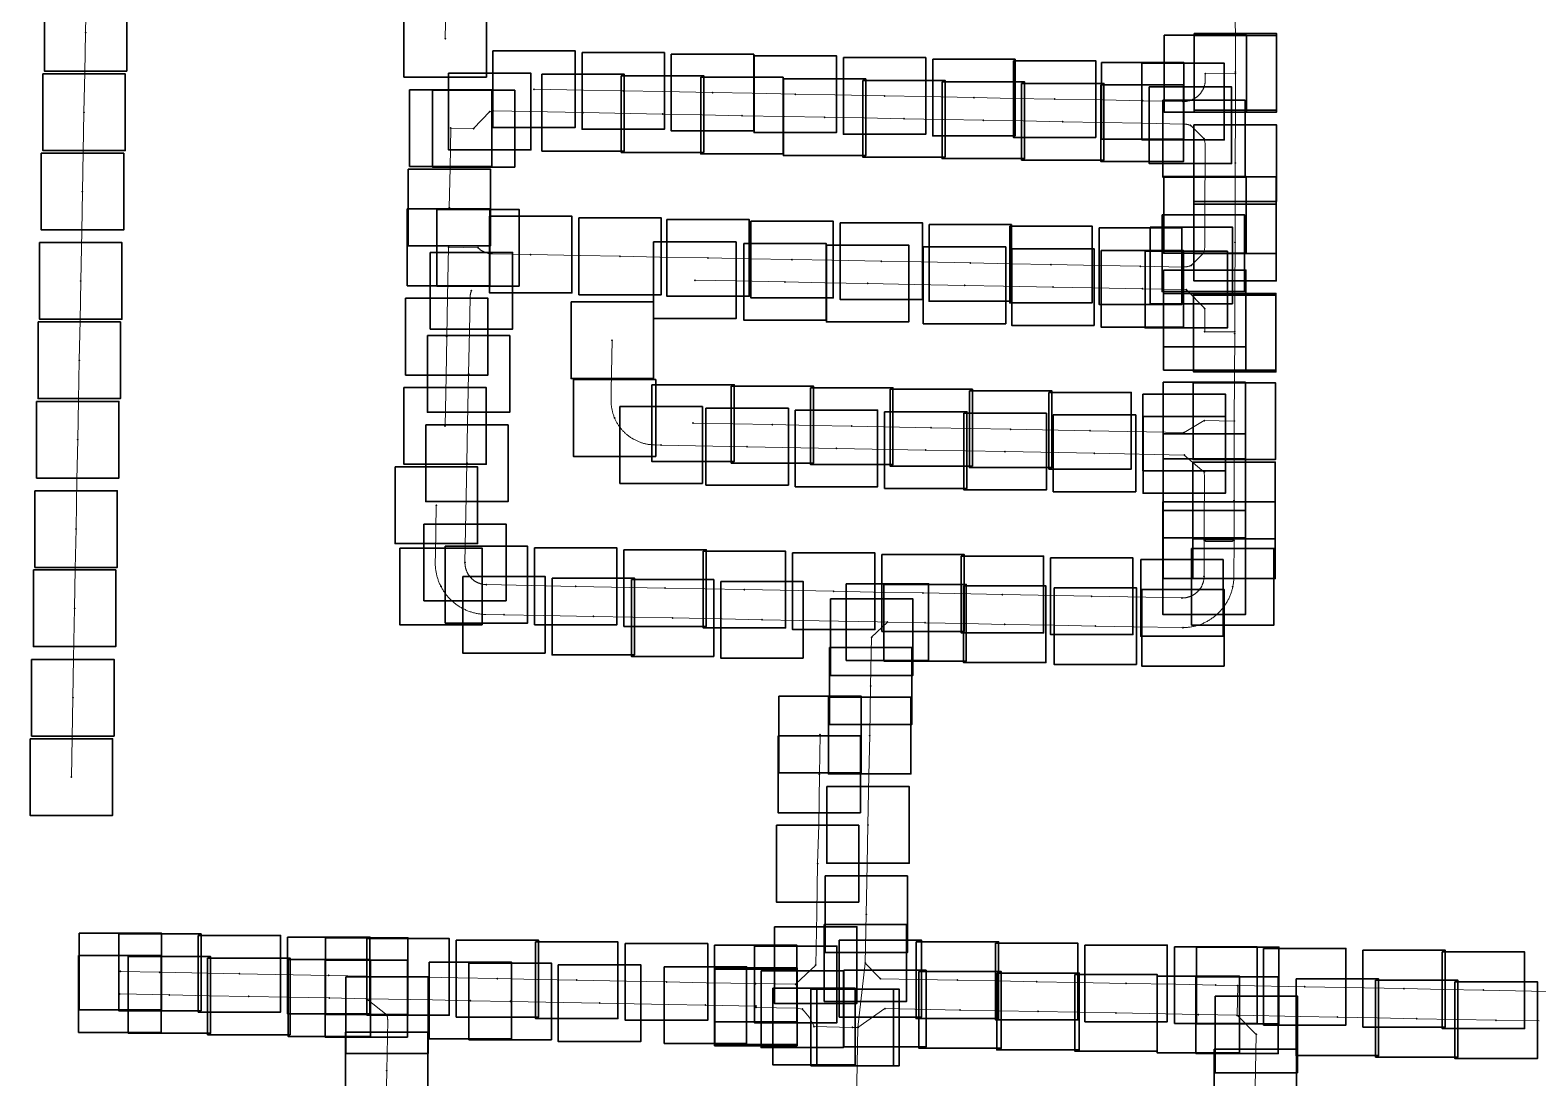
# Model space of a CAD drawing. Header units: millimetres. Extents: x 881174 to 1703730, y 372762 to 704197.
# Drawn here: x 882727 to 885005, y 667898 to 669482 of the extents above; entities that cross this region are included whole.
import ezdxf

# ---------------------------------------------------------------- set-up
doc = ezdxf.new("R2010")
doc.units = ezdxf.units.MM
doc.layers.add('2Block', color=190, linetype='Continuous', lineweight=30)
doc.layers.add('Capa1', color=190, linetype='Continuous', lineweight=30)
doc.layers.add('Polyline01', color=7, linetype='Continuous', lineweight=60, true_color=0xa451a4)

msp = doc.modelspace()

# ---------------------------------------------------------------- linework, layer by layer
at = {"layer": '2Block', "ltscale": 1.5}
for points in [[(882748.1, 669535.6), (882872.5, 669535.6), (882872.5, 669419.7), (882748.1, 669419.7)], [(883291.6, 669526.6), (883416.1, 669526.6), (883416.1, 669410.7), (883291.6, 669410.7)], [(884440.4, 669473.9), (884564.8, 669473.9), (884564.8, 669357.9), (884440.4, 669357.9)], [(884485.8, 669476.5), (884610.3, 669476.5), (884610.3, 669360.5), (884485.8, 669360.5)], [(884485.9, 669473.7), (884610.3, 669473.7), (884610.3, 669357.8), (884485.9, 669357.8)], [(883425.7, 669450.4), (883550.2, 669450.4), (883550.2, 669334.5), (883425.7, 669334.5)], [(883560.7, 669447.8), (883685.2, 669447.8), (883685.2, 669331.9), (883560.7, 669331.9)], [(883695.6, 669445.3), (883820.1, 669445.3), (883820.1, 669329.3), (883695.6, 669329.3)], [(883820.6, 669442.9), (883945.1, 669442.9), (883945.1, 669326.9), (883820.6, 669326.9)], [(883955.6, 669440.3), (884080.1, 669440.3), (884080.1, 669324.4), (883955.6, 669324.4)], [(884090.6, 669437.7), (884215.1, 669437.7), (884215.1, 669321.8), (884090.6, 669321.8)], [(884212.5, 669435.5), (884337, 669435.5), (884337, 669319.5), (884212.5, 669319.5)], [(884345.5, 669432.9), (884470, 669432.9), (884470, 669317), (884345.5, 669317)], [(882745.8, 669415.6), (882870.3, 669415.6), (882870.3, 669299.7), (882745.8, 669299.7)], [(883359, 669416.5), (883483.5, 669416.5), (883483.5, 669300.6), (883359, 669300.6)], [(883500, 669415), (883624.5, 669415), (883624.5, 669299), (883500, 669299)], [(883620, 669412.7), (883744.5, 669412.7), (883744.5, 669296.8), (883620, 669296.8)], [(883740, 669410.4), (883864.5, 669410.4), (883864.5, 669294.5), (883740, 669294.5)], [(884406.7, 669431.7), (884531.2, 669431.7), (884531.2, 669315.8), (884406.7, 669315.8)], [(883300, 669391.5), (883424.5, 669391.5), (883424.5, 669275.6), (883300, 669275.6)], [(883334.5, 669390.8), (883459, 669390.8), (883459, 669274.8), (883334.5, 669274.8)], [(883865, 669408), (883989.5, 669408), (883989.5, 669292.1), (883865, 669292.1)], [(883984.9, 669405.8), (884109.4, 669405.8), (884109.4, 669289.8), (883984.9, 669289.8)], [(884104.9, 669403.5), (884229.4, 669403.5), (884229.4, 669287.5), (884104.9, 669287.5)], [(884224.9, 669401.2), (884349.4, 669401.2), (884349.4, 669285.2), (884224.9, 669285.2)], [(884344.9, 669398.9), (884469.4, 669398.9), (884469.4, 669283), (884344.9, 669283)], [(884417.9, 669395.9), (884542.4, 669395.9), (884542.4, 669279.9), (884417.9, 669279.9)], [(884438.2, 669375.6), (884562.7, 669375.6), (884562.7, 669259.7), (884438.2, 669259.7)], [(884485.5, 669338.7), (884610, 669338.7), (884610, 669222.8), (884485.5, 669222.8)], [(882743.5, 669295.6), (882868, 669295.6), (882868, 669179.7), (882743.5, 669179.7)], [(883297.8, 669271.6), (883422.3, 669271.6), (883422.3, 669155.6), (883297.8, 669155.6)], [(884439.9, 669260.4), (884564.4, 669260.4), (884564.4, 669144.4), (884439.9, 669144.4)], [(884485.4, 669260.2), (884609.8, 669260.2), (884609.8, 669144.3), (884485.4, 669144.3)], [(883296.6, 669211.4), (883421.1, 669211.4), (883421.1, 669095.5), (883296.6, 669095.5)], [(883341.1, 669210.8), (883465.6, 669210.8), (883465.6, 669094.9), (883341.1, 669094.9)], [(884485.3, 669218.7), (884609.8, 669218.7), (884609.8, 669102.8), (884485.3, 669102.8)], [(883420.9, 669200.5), (883545.4, 669200.5), (883545.4, 669084.5), (883420.9, 669084.5)], [(883555.9, 669197.9), (883680.4, 669197.9), (883680.4, 669081.9), (883555.9, 669081.9)], [(883688.9, 669195.4), (883813.4, 669195.4), (883813.4, 669079.4), (883688.9, 669079.4)], [(883815.9, 669192.9), (883940.4, 669192.9), (883940.4, 669077), (883815.9, 669077)], [(883950.8, 669190.4), (884075.3, 669190.4), (884075.3, 669074.4), (883950.8, 669074.4)], [(884085.2, 669187.8), (884209.7, 669187.8), (884209.7, 669071.9), (884085.2, 669071.9)], [(884207.1, 669185.5), (884331.6, 669185.5), (884331.6, 669069.5), (884207.1, 669069.5)], [(884342.4, 669182.9), (884466.9, 669182.9), (884466.9, 669067), (884342.4, 669067)], [(884419.1, 669184.1), (884543.6, 669184.1), (884543.6, 669068.1), (884419.1, 669068.1)], [(884437.4, 669202.5), (884561.9, 669202.5), (884561.9, 669086.6), (884437.4, 669086.6)], [(882740.9, 669160.7), (882865.4, 669160.7), (882865.4, 669044.7), (882740.9, 669044.7)], [(883668.9, 669161.7), (883793.4, 669161.7), (883793.4, 669045.8), (883668.9, 669045.8)], [(883331.2, 669145.8), (883455.7, 669145.8), (883455.7, 669029.9), (883331.2, 669029.9)], [(883805.2, 669159.1), (883929.7, 669159.1), (883929.7, 669043.2), (883805.2, 669043.2)], [(883929.9, 669156.8), (884054.4, 669156.8), (884054.4, 669040.8), (883929.9, 669040.8)], [(884076.4, 669154), (884200.9, 669154), (884200.9, 669038), (884076.4, 669038)], [(884210.1, 669151.4), (884334.6, 669151.4), (884334.6, 669035.5), (884210.1, 669035.5)], [(884345.1, 669148.8), (884469.6, 669148.8), (884469.6, 669032.9), (884345.1, 669032.9)], [(884411.6, 669147.6), (884536.1, 669147.6), (884536.1, 669031.6), (884411.6, 669031.6)], [(884439.6, 669119), (884564.1, 669119), (884564.1, 669003.1), (884439.6, 669003.1)], [(883294, 669076.5), (883418.5, 669076.5), (883418.5, 668960.5), (883294, 668960.5)], [(883544, 669071.1), (883668.5, 669071.1), (883668.5, 668955.1), (883544, 668955.1)], [(884439.5, 669083.9), (884563.9, 669083.9), (884563.9, 668967.9), (884439.5, 668967.9)], [(884484.9, 669083.8), (884609.4, 669083.8), (884609.4, 668967.8), (884484.9, 668967.8)], [(884484.9, 669083.7), (884609.4, 669083.7), (884609.4, 668967.8), (884484.9, 668967.8)], [(884484.9, 669081), (884609.4, 669081), (884609.4, 668965.1), (884484.9, 668965.1)], [(882738.6, 669040.7), (882863.1, 669040.7), (882863.1, 668924.8), (882738.6, 668924.8)], [(883327, 669020.2), (883451.5, 669020.2), (883451.5, 668904.3), (883327, 668904.3)], [(883291.5, 668941.5), (883416, 668941.5), (883416, 668825.6), (883291.5, 668825.6)], [(883547.7, 668953.5), (883672.2, 668953.5), (883672.2, 668837.5), (883547.7, 668837.5)], [(883666.1, 668945.7), (883790.6, 668945.7), (883790.6, 668829.8), (883666.1, 668829.8)], [(883786.1, 668943.5), (883910.6, 668943.5), (883910.6, 668827.5), (883786.1, 668827.5)], [(883906.1, 668941.2), (884030.6, 668941.2), (884030.6, 668825.2), (883906.1, 668825.2)], [(884026.1, 668938.9), (884150.6, 668938.9), (884150.6, 668822.9), (884026.1, 668822.9)], [(884146, 668936.6), (884270.5, 668936.6), (884270.5, 668820.7), (884146, 668820.7)], [(884266.3, 668934.3), (884390.8, 668934.3), (884390.8, 668818.4), (884266.3, 668818.4)], [(884408.4, 668931.6), (884532.9, 668931.6), (884532.9, 668815.7), (884408.4, 668815.7)], [(884438.7, 668949.5), (884563.1, 668949.5), (884563.1, 668833.6), (884438.7, 668833.6)], [(884484.1, 668948.8), (884608.6, 668948.8), (884608.6, 668832.8), (884484.1, 668832.8)], [(884484.1, 668948.8), (884608.6, 668948.8), (884608.6, 668832.8), (884484.1, 668832.8)], [(882736.3, 668920.7), (882860.8, 668920.7), (882860.8, 668804.8), (882736.3, 668804.8)], [(883618, 668912.7), (883742.5, 668912.7), (883742.5, 668796.7), (883618, 668796.7)], [(883748, 668910.2), (883872.5, 668910.2), (883872.5, 668794.2), (883748, 668794.2)], [(883882.9, 668907.6), (884007.4, 668907.6), (884007.4, 668791.7), (883882.9, 668791.7)], [(884017.9, 668905), (884142.4, 668905), (884142.4, 668789.1), (884017.9, 668789.1)], [(884137.9, 668902.8), (884262.4, 668902.8), (884262.4, 668786.8), (884137.9, 668786.8)], [(884272.9, 668900.2), (884397.4, 668900.2), (884397.4, 668784.2), (884272.9, 668784.2)], [(884408.6, 668897.6), (884533.1, 668897.6), (884533.1, 668781.7), (884408.6, 668781.7)], [(883324.4, 668885.2), (883448.9, 668885.2), (883448.9, 668769.3), (883324.4, 668769.3)], [(884438.7, 668871.7), (884563.2, 668871.7), (884563.2, 668755.8), (884438.7, 668755.8)], [(883278.2, 668821.7), (883402.7, 668821.7), (883402.7, 668705.8), (883278.2, 668705.8)], [(884483.9, 668828.8), (884608.4, 668828.8), (884608.4, 668712.8), (884483.9, 668712.8)], [(882733.8, 668785.7), (882858.3, 668785.7), (882858.3, 668669.8), (882733.8, 668669.8)], [(884438.6, 668769), (884563.1, 668769), (884563.1, 668653), (884438.6, 668653)], [(884438.7, 668768.9), (884563.2, 668768.9), (884563.2, 668652.9), (884438.7, 668652.9)], [(884483.7, 668768.8), (884608.2, 668768.8), (884608.2, 668652.8), (884483.7, 668652.8)], [(884483.7, 668768.8), (884608.2, 668768.8), (884608.2, 668652.8), (884483.7, 668652.8)], [(883321.6, 668735.2), (883446, 668735.2), (883446, 668619.3), (883321.6, 668619.3)], [(884438.6, 668714.5), (884563.1, 668714.5), (884563.1, 668598.5), (884438.6, 668598.5)], [(883285.2, 668699), (883409.7, 668699), (883409.7, 668583), (883285.2, 668583)], [(883353.9, 668701.6), (883478.4, 668701.6), (883478.4, 668585.7), (883353.9, 668585.7)], [(883488.9, 668699.1), (883613.4, 668699.1), (883613.4, 668583.1), (883488.9, 668583.1)], [(883623.9, 668696.5), (883748.4, 668696.5), (883748.4, 668580.6), (883623.9, 668580.6)], [(883743.9, 668694.2), (883868.3, 668694.2), (883868.3, 668578.3), (883743.9, 668578.3)], [(883878.8, 668691.6), (884003.3, 668691.6), (884003.3, 668575.7), (883878.8, 668575.7)], [(884013.8, 668689.1), (884138.3, 668689.1), (884138.3, 668573.1), (884013.8, 668573.1)], [(884133.8, 668686.8), (884258.3, 668686.8), (884258.3, 668570.8), (884133.8, 668570.8)], [(884268.8, 668684.2), (884393.2, 668684.2), (884393.2, 668568.3), (884268.8, 668568.3)], [(884405, 668681.6), (884529.5, 668681.6), (884529.5, 668565.7), (884405, 668565.7)], [(884481.9, 668698.4), (884606.4, 668698.4), (884606.4, 668582.5), (884481.9, 668582.5)], [(882731.5, 668666), (882856, 668666), (882856, 668550), (882731.5, 668550)], [(883380.4, 668656.1), (883504.9, 668656.1), (883504.9, 668540.2), (883380.4, 668540.2)], [(883515.3, 668653.6), (883639.8, 668653.6), (883639.8, 668537.6), (883515.3, 668537.6)], [(883635.3, 668651.3), (883759.8, 668651.3), (883759.8, 668535.3), (883635.3, 668535.3)], [(883770.3, 668648.7), (883894.8, 668648.7), (883894.8, 668532.8), (883770.3, 668532.8)], [(883959.9, 668645.1), (884084.4, 668645.1), (884084.4, 668529.2), (883959.9, 668529.2)], [(884016.9, 668644), (884141.4, 668644), (884141.4, 668528.1), (884016.9, 668528.1)], [(884137.3, 668641.7), (884261.8, 668641.7), (884261.8, 668525.8), (884137.3, 668525.8)], [(884274.1, 668639.1), (884398.6, 668639.1), (884398.6, 668523.2), (884274.1, 668523.2)], [(884406.5, 668636.6), (884531, 668636.6), (884531, 668520.7), (884406.5, 668520.7)], [(883936, 668622.3), (884060.5, 668622.3), (884060.5, 668506.4), (883936, 668506.4)], [(883934.6, 668548.6), (884059.1, 668548.6), (884059.1, 668432.6), (883934.6, 668432.6)], [(882728.9, 668530.8), (882853.4, 668530.8), (882853.4, 668414.8), (882728.9, 668414.8)], [(883858.2, 668475), (883982.6, 668475), (883982.6, 668359.1), (883858.2, 668359.1)], [(883933.1, 668473.6), (884057.6, 668473.6), (884057.6, 668357.6), (883933.1, 668357.6)], [(883933.1, 668473.6), (884057.6, 668473.6), (884057.6, 668357.6), (883933.1, 668357.6)], [(882726.6, 668410.8), (882851.1, 668410.8), (882851.1, 668294.9), (882726.6, 668294.9)], [(883857, 668415), (883981.5, 668415), (883981.5, 668299.1), (883857, 668299.1)], [(883930.6, 668338.6), (884055.1, 668338.6), (884055.1, 668222.7), (883930.6, 668222.7)], [(883854.4, 668280), (883978.9, 668280), (883978.9, 668164.1), (883854.4, 668164.1)], [(883928, 668203.6), (884052.5, 668203.6), (884052.5, 668087.7), (883928, 668087.7)], [(882800.6, 668117.1), (882925.1, 668117.1), (882925.1, 668001.1), (882800.6, 668001.1)], [(882860.4, 668115.9), (882984.9, 668115.9), (882984.9, 667999.9), (882860.4, 667999.9)], [(882980.6, 668113.7), (883105, 668113.7), (883105, 667997.7), (882980.6, 667997.7)], [(883851.5, 668126.8), (883976, 668126.8), (883976, 668010.8), (883851.5, 668010.8)], [(883926.6, 668129.9), (884051.1, 668129.9), (884051.1, 668013.9), (883926.6, 668013.9)], [(883115.6, 668111.1), (883240, 668111.1), (883240, 667995.1), (883115.6, 667995.1)], [(883173.1, 668110), (883297.6, 668110), (883297.6, 667994), (883173.1, 667994)], [(883235.5, 668108.8), (883360, 668108.8), (883360, 667992.9), (883235.5, 667992.9)], [(883370.5, 668106.2), (883495, 668106.2), (883495, 667990.3), (883370.5, 667990.3)], [(883490.5, 668103.9), (883615, 668103.9), (883615, 667988), (883490.5, 667988)], [(883626.1, 668101.4), (883750.6, 668101.4), (883750.6, 667985.4), (883626.1, 667985.4)], [(883760.8, 668098.8), (883885.3, 668098.8), (883885.3, 667982.8), (883760.8, 667982.8)], [(883821.3, 668097.6), (883945.8, 668097.6), (883945.8, 667981.7), (883821.3, 667981.7)], [(883949.4, 668106.2), (884073.9, 668106.2), (884073.9, 667990.3), (883949.4, 667990.3)], [(884065.6, 668104), (884190.1, 668104), (884190.1, 667988), (884065.6, 667988)], [(884185.6, 668101.7), (884310.1, 668101.7), (884310.1, 667985.8), (884185.6, 667985.8)], [(884320.7, 668099.1), (884445.2, 668099.1), (884445.2, 667983.2), (884320.7, 667983.2)], [(884456.3, 668096.6), (884580.8, 668096.6), (884580.8, 667980.6), (884456.3, 667980.6)], [(884489.3, 668095.9), (884613.8, 668095.9), (884613.8, 667980), (884489.3, 667980)], [(884590.7, 668094), (884715.2, 668094), (884715.2, 667978), (884590.7, 667978)], [(884740.7, 668091.1), (884865.2, 668091.1), (884865.2, 667975.2), (884740.7, 667975.2)], [(884860.7, 668088.8), (884985.2, 668088.8), (884985.2, 667972.9), (884860.7, 667972.9)], [(882799.9, 668083.1), (882924.4, 668083.1), (882924.4, 667967.1), (882799.9, 667967.1)], [(882874.9, 668081.7), (882999.4, 668081.7), (882999.4, 667965.7), (882874.9, 667965.7)], [(882994.9, 668079.4), (883119.4, 668079.4), (883119.4, 667963.4), (882994.9, 667963.4)], [(883116.4, 668077.1), (883240.9, 668077.1), (883240.9, 667961.1), (883116.4, 667961.1)], [(883172.4, 668076), (883296.9, 668076), (883296.9, 667960.1), (883172.4, 667960.1)], [(883329.8, 668073), (883454.3, 668073), (883454.3, 667957.1), (883329.8, 667957.1)], [(883389.8, 668071.8), (883514.3, 668071.8), (883514.3, 667955.9), (883389.8, 667955.9)], [(883524.8, 668069.3), (883649.3, 668069.3), (883649.3, 667953.3), (883524.8, 667953.3)], [(883684.8, 668066.2), (883809.3, 668066.2), (883809.3, 667950.3), (883684.8, 667950.3)], [(883203.7, 668051.2), (883328.2, 668051.2), (883328.2, 667935.3), (883203.7, 667935.3)], [(883761.1, 668062.8), (883885.6, 668062.8), (883885.6, 667946.9), (883761.1, 667946.9)], [(883761.2, 668064.8), (883885.7, 668064.8), (883885.7, 667948.9), (883761.2, 667948.9)], [(883831.2, 668060.2), (883955.7, 668060.2), (883955.7, 667944.2), (883831.2, 667944.2)], [(883831.2, 668060.2), (883955.7, 668060.2), (883955.7, 667944.2), (883831.2, 667944.2)], [(883956.1, 668061.1), (884080.6, 668061.1), (884080.6, 667945.1), (883956.1, 667945.1)], [(884069.8, 668058.9), (884194.3, 668058.9), (884194.3, 667943), (884069.8, 667943)], [(884187.5, 668056.7), (884312, 668056.7), (884312, 667940.7), (884187.5, 667940.7)], [(884305.5, 668054.4), (884430, 668054.4), (884430, 667938.5), (884305.5, 667938.5)], [(884429.9, 668052), (884554.4, 668052), (884554.4, 667936.1), (884429.9, 667936.1)], [(884488.4, 668051), (884612.9, 668051), (884612.9, 667935), (884488.4, 667935)], [(884488.4, 668051), (884612.9, 668051), (884612.9, 667935), (884488.4, 667935)], [(884639.9, 668048), (884764.4, 668048), (884764.4, 667932.1), (884639.9, 667932.1)], [(884759.9, 668045.8), (884884.4, 668045.8), (884884.4, 667929.8), (884759.9, 667929.8)], [(884879.9, 668043.5), (885004.4, 668043.5), (885004.4, 667927.5), (884879.9, 667927.5)], [(883849.2, 668033.7), (883973.6, 668033.7), (883973.6, 667917.8), (883849.2, 667917.8)], [(883906.7, 668032.6), (884031.2, 668032.6), (884031.2, 667916.7), (883906.7, 667916.7)], [(883906.7, 668032.6), (884031.2, 668032.6), (884031.2, 667916.6), (883906.7, 667916.6)], [(883915.4, 668032.4), (884039.8, 668032.4), (884039.8, 667916.4), (883915.4, 667916.4)], [(883915.4, 668032.4), (884039.8, 668032.4), (884039.8, 667916.4), (883915.4, 667916.4)], [(883915.4, 668032.4), (884039.8, 668032.4), (884039.8, 667916.4), (883915.4, 667916.4)], [(884517.3, 668022), (884641.8, 668022), (884641.8, 667906), (884517.3, 667906)], [(883203.3, 667967.4), (883327.8, 667967.4), (883327.8, 667851.4), (883203.3, 667851.4)], [(884515.8, 667941.8), (884640.3, 667941.8), (884640.3, 667825.9), (884515.8, 667825.9)]]:
    msp.add_lwpolyline(points, close=True, dxfattribs=at)
at = {"layer": 'Capa1', "color": 1}
for p in [(882810.3, 669477.6), (883353.9, 669468.6), (884502.6, 669415.9), (884548.1, 669418.5), (884548.1, 669415.8), (883487.9, 669392.4), (883622.9, 669389.9), (883757.9, 669387.3), (883882.9, 669384.9), (884017.8, 669382.3), (884152.8, 669379.8), (884274.8, 669377.5), (884407.8, 669374.9), (884469, 669373.8), (882808, 669357.7), (883421.2, 669358.6), (883562.3, 669357), (883682.3, 669354.7), (883802.2, 669352.4), (883927.2, 669350.1), (884047.2, 669347.8), (884167.2, 669345.5), (884287.1, 669343.2), (883362.3, 669333.6), (883396.8, 669332.8), (884407.1, 669340.9), (884480.2, 669337.9), (884500.5, 669317.7), (884547.8, 669280.8), (882805.7, 669237.7), (883360, 669213.6), (884502.1, 669202.4), (884547.6, 669202.3), (884547.5, 669160.8), (883358.9, 669153.5), (883403.4, 669152.9), (883483.2, 669142.5), (883618.2, 669139.9), (883751.1, 669137.4), (884499.7, 669144.6), (883878.1, 669135), (884013.1, 669132.4), (884147.5, 669129.8), (884269.3, 669127.5), (884404.6, 669124.9), (884481.3, 669126.1), (882803.2, 669102.7), (883731.2, 669103.7), (883867.5, 669101.2), (883992.1, 669098.8), (884138.7, 669096), (884272.4, 669093.4), (883393.4, 669087.8), (884407.4, 669090.9), (884473.9, 669089.6), (884501.8, 669061), (884501.7, 669025.9), (884547.2, 669025.8), (884547.2, 669025.8), (884547.2, 669023), (883356.3, 669018.5), (883606.2, 669013.1), (882800.9, 668982.7), (883389.2, 668962.2), (883609.9, 668895.5), (883728.4, 668887.8), (884500.9, 668891.6), (884546.4, 668890.8), (884546.4, 668890.8), (883353.7, 668883.5), (883848.4, 668885.5), (883968.3, 668883.2), (884088.3, 668880.9), (884208.3, 668878.6), (884328.5, 668876.3), (884470.6, 668873.6), (882798.6, 668862.7), (883680.2, 668854.7), (883810.2, 668852.2), (883945.2, 668849.6), (884080.2, 668847.1), (884200.1, 668844.8), (884335.1, 668842.2), (883386.7, 668827.3), (884470.9, 668839.6), (884501, 668813.8), (883340.4, 668763.8), (884546.1, 668770.8), (882796, 668727.8), (884500.9, 668711), (884501, 668710.9), (884546, 668710.8), (884546, 668710.8), (883383.8, 668677.3), (883347.4, 668641), (883416.1, 668643.7), (883551.1, 668641.1), (883686.1, 668638.5), (883806.1, 668636.2), (884500.8, 668656.5), (884544.1, 668640.5), (883941.1, 668633.7), (884076, 668631.1), (884196, 668628.8), (884331, 668626.2), (884467.3, 668623.7), (882793.7, 668608), (883442.6, 668598.2), (883577.6, 668595.6), (883697.6, 668593.3), (883832.6, 668590.7), (884022.2, 668587.1), (884079.2, 668586), (884199.5, 668583.7), (884336.3, 668581.1), (884468.8, 668578.7), (883998.2, 668564.3), (883996.8, 668490.6), (882791.2, 668472.8), (883920.4, 668417), (883995.4, 668415.6), (883995.4, 668415.6), (882788.9, 668352.8), (883919.3, 668357), (883992.8, 668280.6), (883916.7, 668222.1), (883990.2, 668145.7), (883913.8, 668068.8), (883988.8, 668071.9), (882862.8, 668059.1), (882922.6, 668057.9), (883042.8, 668055.7), (883177.8, 668053.1), (883235.3, 668052), (883297.8, 668050.8), (883432.8, 668048.3), (883552.8, 668046), (883688.4, 668043.4), (884011.6, 668048.2), (884127.9, 668046), (884247.9, 668043.7), (882862.1, 668025.1), (882937.1, 668023.7), (883057.1, 668021.4), (883823, 668040.8), (883883.5, 668039.7), (884382.9, 668041.2), (884518.5, 668038.6), (884551.6, 668037.9), (884653, 668036), (884803, 668033.2), (884923, 668030.9), (883178.7, 668019.1), (883234.7, 668018), (883392.1, 668015), (883452.1, 668013.9), (883587.1, 668011.3), (883747, 668008.3), (883823.4, 668006.8), (883823.4, 668004.8), (883893.5, 668002.2), (883893.5, 668002.2), (884018.3, 668003.1), (884132.1, 668000.9), (884249.8, 667998.7), (883266, 667993.2), (883911.4, 667975.8), (883969, 667974.7), (883969, 667974.6), (884367.7, 667996.4), (884492.1, 667994.1), (884550.6, 667993), (884550.6, 667993), (884702.1, 667990.1), (884822.1, 667987.8), (884942.1, 667985.5), (883977.6, 667974.4), (883977.6, 667974.4), (883977.6, 667974.4), (884579.6, 667964), (883265.6, 667909.4)]:
    msp.add_point(p, dxfattribs=at)
at = {"layer": 'Polyline01', "lineweight": 0, "flags": 128}
for points in [[(882812.9, 669612.6), (882811.7, 669552.6), (882810.3, 669477.6)], [(883355.3, 669543.6), (883353.9, 669468.6)], [(882810.3, 669477.6), (882809.2, 669417.6), (882808, 669357.7)], [(884502.6, 669415.9), (884502.6, 669406.6), (884502.6, 669405.6), (884502.5, 669405), (884502.5, 669404.4), (884502.5, 669403.8), (884502.4, 669403.2), (884502.3, 669402.7), (884502.3, 669402.1), (884502.2, 669401.5), (884502.1, 669401), (884502, 669400.4), (884501.9, 669399.8), (884501.7, 669399.3), (884501.6, 669398.7), (884501.4, 669398.2), (884501.3, 669397.6), (884501.1, 669397.1), (884501, 669396.5), (884500.8, 669396), (884500.6, 669395.4), (884500.4, 669394.9), (884500.2, 669394.3), (884499.9, 669393.8), (884499.7, 669393.3), (884499.5, 669392.8), (884499.2, 669392.2), (884499, 669391.7), (884498.7, 669391.2), (884498.4, 669390.7), (884498.1, 669390.2), (884497.8, 669389.7), (884497.5, 669389.2), (884497.2, 669388.7), (884496.9, 669388.3), (884496.6, 669387.8), (884496.2, 669387.3), (884495.9, 669386.9), (884495.6, 669386.4), (884495.2, 669385.9), (884494.8, 669385.5), (884494.5, 669385.1), (884494.1, 669384.6), (884493.7, 669384.2), (884493.3, 669383.8), (884492.9, 669383.4), (884492.5, 669383), (884492.1, 669382.6), (884491.6, 669382.2), (884491.2, 669381.8), (884490.8, 669381.4), (884490.3, 669381.1), (884489.9, 669380.7), (884489.4, 669380.4), (884488.9, 669380), (884488.5, 669379.7), (884488, 669379.4), (884487.5, 669379.1), (884487, 669378.7), (884486.5, 669378.4), (884486, 669378.1), (884485.5, 669377.9), (884485, 669377.6), (884484.5, 669377.3), (884484, 669377.1), (884483.5, 669376.8), (884483, 669376.6), (884482.4, 669376.4), (884481.9, 669376.1), (884481.4, 669375.9), (884480.8, 669375.7), (884480.3, 669375.5), (884479.7, 669375.4), (884479.2, 669375.2), (884478.6, 669375), (884478.1, 669374.9), (884477.5, 669374.7), (884477, 669374.6), (884476.4, 669374.5), (884475.8, 669374.3), (884475.3, 669374.2), (884474.7, 669374.1), (884474.1, 669374.1), (884473.6, 669374), (884473, 669373.9), (884472.4, 669373.9), (884471.8, 669373.8), (884471.3, 669373.8), (884470.7, 669373.8), (884470.1, 669373.8), (884469.5, 669373.8), (884469, 669373.8)], [(884547.8, 669280.8), (884548, 669355.8), (884548.1, 669415.8)], [(883622.9, 669389.9), (883562.9, 669391), (883487.9, 669392.4)], [(883757.9, 669387.3), (883682.9, 669388.7), (883622.9, 669389.9)], [(883882.9, 669384.9), (883817.9, 669386.2), (883757.9, 669387.3)], [(884017.8, 669382.3), (883942.9, 669383.8), (883882.9, 669384.9)], [(884152.8, 669379.8), (884077.8, 669381.2), (884017.8, 669382.3)], [(884274.8, 669377.5), (884212.8, 669378.6), (884152.8, 669379.8)], [(884407.8, 669374.9), (884347.8, 669376.1), (884274.8, 669377.5)], [(884469, 669373.8), (884407.8, 669374.9)], [(882808, 669357.7), (882806.9, 669297.7), (882805.7, 669237.7)], [(883421.2, 669358.6), (883396.8, 669332.8)], [(883562.3, 669357), (883427.5, 669359.6), (883421.2, 669358.6)], [(883682.3, 669354.7), (883562.3, 669357)], [(883802.2, 669352.4), (883742.2, 669353.6), (883682.3, 669354.7)], [(883927.2, 669350.1), (883867.2, 669351.2), (883802.2, 669352.4)], [(884047.2, 669347.8), (883987.2, 669348.9), (883927.2, 669350.1)], [(884167.2, 669345.5), (884107.2, 669346.6), (884047.2, 669347.8)], [(884287.1, 669343.2), (884227.2, 669344.4), (884167.2, 669345.5)], [(884407.1, 669340.9), (884347.1, 669342.1), (884287.1, 669343.2)], [(883362.3, 669333.6), (883361.2, 669273.6), (883360, 669213.6)], [(884480.2, 669337.9), (884478, 669338.6), (884477.4, 669338.7), (884476.9, 669338.9), (884476.3, 669339), (884475.7, 669339.1), (884475.2, 669339.2), (884474.6, 669339.3), (884474, 669339.4), (884473.4, 669339.5), (884472.9, 669339.5), (884472.3, 669339.6), (884471.7, 669339.7), (884471.2, 669339.7), (884470.6, 669339.7), (884470, 669339.7), (884407.1, 669340.9)], [(884500.5, 669317.7), (884480.2, 669337.9)], [(884502.1, 669202.4), (884502.4, 669306.7), (884502.2, 669309.7), (884501.8, 669312.7), (884500.5, 669317.7)], [(884547.6, 669202.3), (884547.8, 669280.8)], [(882805.7, 669237.7), (882804.6, 669177.7), (882803.2, 669102.7)], [(884502.1, 669202.4), (884502, 669156.6), (884501.9, 669153.6), (884501.4, 669150.6), (884500.7, 669147.7), (884499.7, 669144.6)], [(884547.6, 669202.3), (884547.5, 669160.8)], [(884547.5, 669160.8), (884547.3, 669085.8), (884547.2, 669025.8)], [(883618.2, 669139.9), (883558.2, 669141.1), (883483.2, 669142.5)], [(883751.1, 669137.4), (883678.1, 669138.8), (883618.2, 669139.9)], [(883878.1, 669135), (883813.1, 669136.2), (883751.1, 669137.4)], [(884499.7, 669144.6), (884481.3, 669126.1)], [(884013.1, 669132.4), (883938.1, 669133.8), (883878.1, 669135)], [(884147.5, 669129.8), (884073.1, 669131.3), (884013.1, 669132.4)], [(884269.3, 669127.5), (884208, 669128.7), (884147.5, 669129.8)], [(884404.6, 669124.9), (884343, 669126.1), (884269.3, 669127.5)], [(884481.3, 669126.1), (884480.8, 669125.9), (884480.2, 669125.7), (884479.7, 669125.5), (884479.1, 669125.3), (884478.6, 669125.1), (884478, 669125), (884477.5, 669124.8), (884476.9, 669124.7), (884476.4, 669124.6), (884475.8, 669124.4), (884475.2, 669124.3), (884474.7, 669124.2), (884474.1, 669124.1), (884473.5, 669124), (884473, 669124), (884472.4, 669123.9), (884471.8, 669123.8), (884471.2, 669123.8), (884470.7, 669123.8), (884470.1, 669123.7), (884469.5, 669123.7), (884469, 669123.7), (884468.4, 669123.7), (884404.6, 669124.9)], [(882803.2, 669102.7), (882802, 669042.7), (882800.9, 668982.7)], [(883867.5, 669101.2), (883792.5, 669102.6), (883731.2, 669103.7)], [(883992.1, 669098.8), (883927.4, 669100), (883867.5, 669101.2)], [(884138.7, 669096), (884062.4, 669097.4), (883992.1, 669098.8)], [(884272.4, 669093.4), (884197.4, 669094.9), (884138.7, 669096)], [(884407.4, 669090.9), (884332.4, 669092.3), (884272.4, 669093.4)], [(883389.2, 668962.2), (883390.5, 669027.2), (883391.4, 669077.3), (883391.5, 669078.3), (883391.5, 669078.9), (883391.5, 669079.5), (883391.6, 669080.1), (883391.7, 669080.7), (883391.7, 669081.2), (883391.8, 669081.8), (883391.9, 669082.4), (883392, 669082.9), (883392.1, 669083.5), (883392.3, 669084.1), (883392.4, 669084.6), (883392.6, 669085.2), (883392.7, 669085.7), (883392.9, 669086.3), (883393, 669086.8), (883393.2, 669087.4), (883393.4, 669087.8)], [(884473.9, 669089.6), (884407.4, 669090.9)], [(884501.8, 669061), (884473.9, 669089.6)], [(884501.7, 669025.9), (884501.8, 669061)], [(883356.3, 669018.5), (883355.2, 668958.5), (883353.7, 668883.5)], [(883609.9, 668895.5), (883609.4, 668896.9), (883608.9, 668898), (883608.5, 668899), (883608.1, 668900.1), (883607.8, 668901.3), (883607.4, 668902.4), (883607.1, 668903.5), (883606.8, 668904.6), (883606.5, 668905.8), (883606.2, 668906.9), (883606, 668908), (883605.7, 668909.2), (883605.5, 668910.3), (883605.3, 668911.5), (883605.1, 668912.6), (883605, 668913.8), (883604.9, 668915), (883604.8, 668916.1), (883604.7, 668917.3), (883604.6, 668918.5), (883604.5, 668919.6), (883604.5, 668920.8), (883604.5, 668922), (883604.5, 668923.2), (883604.8, 668938.1), (883606.2, 669013.1)], [(882800.9, 668982.7), (882799.7, 668922.7), (882798.6, 668862.7)], [(883386.7, 668827.3), (883387.8, 668887.3), (883389.2, 668962.2)], [(883680.2, 668854.7), (883670.3, 668854.9), (883668.8, 668854.9), (883667.7, 668855), (883666.5, 668855), (883665.3, 668855.1), (883664.2, 668855.3), (883663, 668855.4), (883661.9, 668855.6), (883660.7, 668855.7), (883659.5, 668855.9), (883658.4, 668856.2), (883657.3, 668856.4), (883656.1, 668856.7), (883655, 668856.9), (883653.8, 668857.2), (883652.7, 668857.6), (883651.6, 668857.9), (883650.5, 668858.2), (883649.4, 668858.6), (883648.3, 668859), (883647.2, 668859.4), (883646.1, 668859.9), (883645, 668860.3), (883644, 668860.8), (883642.9, 668861.3), (883641.8, 668861.8), (883640.8, 668862.3), (883639.8, 668862.9), (883638.7, 668863.4), (883638.7, 668863.4), (883636, 668865), (883635, 668865.7), (883634.1, 668866.3), (883633.1, 668867), (883632.1, 668867.6), (883631.2, 668868.3), (883630.3, 668869.1), (883629.4, 668869.8), (883628.5, 668870.5), (883627.6, 668871.3), (883626.7, 668872.1), (883625.8, 668872.8), (883625, 668873.7), (883624.1, 668874.5), (883623.3, 668875.3), (883622.5, 668876.2), (883621.7, 668877), (883621, 668877.9), (883620.2, 668878.8), (883619.5, 668879.7), (883618.7, 668880.6), (883618, 668881.5), (883617.3, 668882.5), (883616.6, 668883.4), (883616, 668884.4), (883615.3, 668885.4), (883614.7, 668886.3), (883614.1, 668887.3), (883613.5, 668888.3), (883612.9, 668889.4), (883612.4, 668890.4), (883611.8, 668891.4), (883611.3, 668892.5), (883610.8, 668893.5), (883609.9, 668895.5)], [(883848.4, 668885.5), (883728.4, 668887.8)], [(884500.9, 668891.6), (884470.6, 668873.6)], [(884546.4, 668890.8), (884500.9, 668891.6)], [(884546.1, 668770.8), (884546.2, 668830.8), (884546.4, 668890.8)], [(883968.3, 668883.2), (883908.3, 668884.3), (883848.4, 668885.5)], [(884088.3, 668880.9), (883968.3, 668883.2)], [(884208.3, 668878.6), (884148.3, 668879.8), (884088.3, 668880.9)], [(884328.5, 668876.3), (884208.3, 668878.6)], [(884470.6, 668873.6), (884328.5, 668876.3)], [(882798.6, 668862.7), (882797.4, 668802.8), (882796, 668727.8)], [(883810.2, 668852.2), (883680.2, 668854.7)], [(883945.2, 668849.6), (883810.2, 668852.2)], [(884080.2, 668847.1), (883945.2, 668849.6)], [(884200.1, 668844.8), (884080.2, 668847.1)], [(884335.1, 668842.2), (884200.1, 668844.8)], [(884470.9, 668839.6), (884335.1, 668842.2)], [(883383.8, 668677.3), (883385.2, 668752.3), (883386.7, 668827.3)], [(884501, 668813.8), (884470.9, 668839.6)], [(884501, 668710.9), (884501, 668731.2), (884501.2, 668806.6), (884501, 668813.8)], [(884546, 668710.8), (884546.1, 668770.8)], [(882796, 668727.8), (882794.9, 668667.8), (882793.7, 668608)], [(884546, 668710.8), (884545.8, 668656.4), (884545.8, 668654), (884545.7, 668652.6), (884545.7, 668651.3), (884545.6, 668649.9), (884545.4, 668648.5), (884545.3, 668647.2), (884545.1, 668645.8), (884544.9, 668644.5), (884544.7, 668643.1), (884544.4, 668641.8), (884544.1, 668640.5)], [(883416.1, 668643.7), (883415.6, 668643.7), (883415, 668643.7), (883414.4, 668643.7), (883413.9, 668643.8), (883413.3, 668643.9), (883412.7, 668643.9), (883412.1, 668644), (883411.6, 668644.1), (883411, 668644.2), (883410.5, 668644.3), (883409.9, 668644.4), (883409.3, 668644.5), (883408.8, 668644.7), (883408.2, 668644.8), (883407.6, 668645), (883407.1, 668645.1), (883406.6, 668645.3), (883406, 668645.5), (883405.5, 668645.7), (883404.9, 668645.9), (883404.4, 668646.1), (883403.9, 668646.3), (883403.3, 668646.5), (883402.8, 668646.8), (883402.3, 668647), (883401.8, 668647.3), (883401.3, 668647.6), (883400.8, 668647.8), (883400.3, 668648.1), (883399.8, 668648.4), (883399.3, 668648.7), (883398.8, 668649), (883398.3, 668649.3), (883397.8, 668649.7), (883397.4, 668650), (883396.9, 668650.3), (883396.4, 668650.7), (883396, 668651.1), (883395.5, 668651.4), (883395.1, 668651.8), (883394.7, 668652.2), (883394.3, 668652.6), (883393.8, 668653), (883393.4, 668653.4), (883393, 668653.8), (883392.6, 668654.2), (883392.2, 668654.6), (883391.9, 668655.1), (883391.5, 668655.5), (883391.1, 668655.9), (883390.8, 668656.4), (883390.4, 668656.8), (883390.1, 668657.3), (883389.7, 668657.8), (883389.4, 668658.3), (883389.1, 668658.7), (883388.8, 668659.2), (883388.5, 668659.7), (883388.2, 668660.2), (883387.9, 668660.7), (883387.6, 668661.2), (883387.4, 668661.7), (883387.1, 668662.2), (883386.9, 668662.8), (883386.6, 668663.3), (883386.4, 668663.8), (883386.2, 668664.4), (883386, 668664.9), (883385.8, 668665.4), (883385.6, 668666), (883385.4, 668666.5), (883385.2, 668667.1), (883385.1, 668667.6), (883384.9, 668668.2), (883384.8, 668668.7), (883384.6, 668669.3), (883384.5, 668669.9), (883384.4, 668670.4), (883384.3, 668671), (883384.2, 668671.6), (883384.1, 668672.1), (883384, 668672.7), (883384, 668673.3), (883383.9, 668673.8), (883383.9, 668674.4), (883383.8, 668675), (883383.8, 668675.6), (883383.8, 668676.1), (883383.8, 668676.7), (883383.8, 668677.3)], [(883551.1, 668641.1), (883416.1, 668643.7)], [(883686.1, 668638.5), (883551.1, 668641.1)], [(883806.1, 668636.2), (883686.1, 668638.5)], [(883941.1, 668633.7), (883806.1, 668636.2)], [(884544.1, 668640.5), (884543.6, 668637.9), (884543.2, 668636.5), (884542.8, 668635.2), (884542.5, 668633.9), (884542.1, 668632.6), (884541.6, 668631.3), (884541.2, 668630), (884540.7, 668628.8), (884540.2, 668627.5), (884539.7, 668626.2), (884539.1, 668625), (884538.6, 668623.8), (884538, 668622.5), (884537.4, 668621.3), (884536.8, 668620.1), (884536.1, 668618.9), (884535.4, 668617.7), (884534.7, 668616.5), (884534, 668615.4), (884533.3, 668614.2), (884532.6, 668613.1), (884531.8, 668612), (884531, 668610.9), (884530.2, 668609.8), (884529.4, 668608.7), (884528.5, 668607.6), (884527.7, 668606.6), (884526.8, 668605.5), (884525.9, 668604.5), (884524.9, 668603.5), (884524, 668602.5), (884523.1, 668601.6), (884522.1, 668600.6), (884521.1, 668599.7), (884520.1, 668598.7), (884519.1, 668597.8), (884518, 668597), (884517, 668596.1), (884515.9, 668595.2), (884514.9, 668594.4), (884513.8, 668593.6), (884512.6, 668592.8), (884511.1, 668591.7), (884510, 668591), (884508.8, 668590.3), (884507.7, 668589.6), (884506.5, 668588.9), (884505.3, 668588.2), (884504.1, 668587.6), (884502.9, 668587), (884501.7, 668586.4), (884500.4, 668585.8), (884499.2, 668585.2), (884497.9, 668584.7), (884496.7, 668584.2), (884495.4, 668583.7), (884494.1, 668583.2), (884492.8, 668582.8), (884491.5, 668582.3), (884490.2, 668581.9), (884488.9, 668581.6), (884487.6, 668581.2), (884486.3, 668580.9), (884485, 668580.6), (884483.6, 668580.3), (884482.3, 668580), (884481, 668579.8), (884479.6, 668579.5), (884478.3, 668579.3), (884476.9, 668579.2), (884475.6, 668579), (884474.2, 668578.9), (884472.9, 668578.8), (884471.5, 668578.7), (884470.1, 668578.7), (884468.8, 668578.7), (884468.8, 668578.7)], [(884076, 668631.1), (884076, 668631.1), (884001.1, 668632.5), (883941.1, 668633.7)], [(884196, 668628.8), (884076, 668631.1)], [(884331, 668626.2), (884331, 668626.2), (884196, 668628.8)], [(882793.7, 668608), (882792.3, 668532.8), (882791.2, 668472.8)], [(884199.5, 668583.7), (884139.5, 668584.9), (884079.2, 668586)], [(884336.3, 668581.1), (884274.5, 668582.3), (884199.5, 668583.7)], [(884468.8, 668578.7), (884467.6, 668578.6), (884466.4, 668578.7), (884394.5, 668580), (884336.3, 668581.1)], [(882791.2, 668472.8), (882790, 668412.8), (882788.9, 668352.8)], [(883919.3, 668357), (883920.4, 668417)], [(883992.8, 668280.6), (883994.2, 668355.6), (883995.4, 668415.6)], [(883916.7, 668222.1), (883918.4, 668280.9), (883919.3, 668357)], [(883990.2, 668145.7), (883991.7, 668220.6), (883992.8, 668280.6)], [(883913.8, 668068.8), (883915.3, 668147.1), (883916.7, 668222.1)], [(883988.8, 668071.9), (883990.2, 668145.7)], [(883883.5, 668039.7), (883883.5, 668039.7), (883913.8, 668068.8)], [(884011.6, 668048.2), (883988.8, 668071.9)], [(882922.6, 668057.9), (882862.8, 668059.1)], [(883042.8, 668055.7), (882922.6, 668057.9)], [(883177.8, 668053.1), (883042.8, 668055.7)], [(883235.3, 668052), (883177.8, 668053.1)], [(883234.7, 668018), (883235.3, 668052)], [(883235.3, 668052), (883297.8, 668050.8)], [(883297.8, 668050.8), (883372.8, 668049.4), (883432.8, 668048.3)], [(883432.8, 668048.3), (883492.8, 668047.1), (883552.8, 668046)], [(883552.8, 668046), (883627.8, 668044.5), (883688.4, 668043.4)], [(883688.4, 668043.4), (883748.4, 668042.2), (883823, 668040.8)], [(884127.9, 668046), (884067.9, 668047.2), (884011.6, 668048.2)], [(884247.9, 668043.7), (884187.9, 668044.9), (884127.9, 668046)], [(884382.9, 668041.2), (884307.9, 668042.6), (884247.9, 668043.7)], [(882937.1, 668023.7), (882862.1, 668025.1)], [(883057.1, 668021.4), (882997.1, 668022.5), (882937.1, 668023.7)], [(883178.7, 668019.1), (883117.1, 668020.3), (883057.1, 668021.4)], [(883823, 668040.8), (883883.5, 668039.7)], [(884518.5, 668038.6), (884457.9, 668039.7), (884382.9, 668041.2)], [(884551.6, 668037.9), (884518.5, 668038.6)], [(884551.6, 668037.9), (884653, 668036)], [(884653, 668036), (884803, 668033.2)], [(884803, 668033.2), (884863, 668032), (884923, 668030.9)], [(884923, 668030.9), (885068.2, 668028)], [(883234.7, 668018), (883178.7, 668019.1)], [(883234.7, 668018), (883334.6, 668016.1), (883392.1, 668015)], [(883266, 667993.2), (883234.7, 668018)], [(883392.1, 668015), (883452.1, 668013.9)], [(883452.1, 668013.9), (883587.1, 668011.3)], [(883587.1, 668011.3), (883692, 668009.3), (883747, 668008.3)], [(883747, 668008.3), (883823.4, 668006.8)], [(884132.1, 668000.9), (884018.3, 668003.1)], [(884249.8, 667998.7), (884132.1, 668000.9)], [(884367.7, 667996.4), (884249.8, 667998.7)], [(883265.6, 667909.4), (883267, 667985), (883267, 667985.6), (883267, 667986.1), (883267, 667986.7), (883266.9, 667987.3), (883266.9, 667987.9), (883266.8, 667988.4), (883266.8, 667989), (883266.7, 667989.6), (883266.6, 667990.1), (883266.5, 667990.7), (883266.4, 667991.2), (883266.3, 667991.8), (883266.1, 667992.4), (883266, 667993), (883266, 667993.2)], [(884492.1, 667994.1), (884367.7, 667996.4)], [(884550.6, 667993), (884492.1, 667994.1)], [(884578, 667883.8), (884579.6, 667964)], [(883265.6, 667909.4), (883264.1, 667834.4)]]:
    msp.add_lwpolyline(points, dxfattribs=at).dxf.unprotected_set("ltscale", 0)
at = {"layer": 'Polyline01', "lineweight": 0}
for points in [[(884547.9, 669550.8), (884548.1, 669418.5)], [(884548.1, 669415.8), (884502.6, 669415.9)], [(884548.1, 669418.5), (884548.1, 669415.8)], [(883396.8, 669332.8), (883362.3, 669333.6)], [(884502.1, 669202.4), (884547.6, 669202.3)], [(883358.9, 669153.5), (883357.4, 669078.5), (883356.3, 669018.5)], [(883403.4, 669152.9), (883358.9, 669153.5)], [(883483.2, 669142.5), (883425.6, 669143.6), (883424.6, 669143.6), (883424, 669143.7), (883423.4, 669143.7), (883422.8, 669143.8), (883422.2, 669143.8), (883421.7, 669143.9), (883421.1, 669144), (883420.5, 669144.1), (883420, 669144.2), (883419.4, 669144.3), (883418.8, 669144.4), (883418.3, 669144.6), (883417.7, 669144.7), (883417.2, 669144.9), (883416.6, 669145), (883416.1, 669145.2), (883415.5, 669145.4), (883415, 669145.6), (883414.4, 669145.8), (883413.9, 669146), (883413.4, 669146.2), (883412.8, 669146.4), (883412.3, 669146.7), (883411.8, 669146.9), (883411.3, 669147.2), (883410.8, 669147.5), (883410.3, 669147.7), (883409.8, 669148), (883409.3, 669148.3), (883408.8, 669148.6), (883408.3, 669148.9), (883407.8, 669149.2), (883407.3, 669149.6), (883406.9, 669149.9), (883406.4, 669150.2), (883406, 669150.6), (883405.5, 669151), (883405.1, 669151.3), (883404.6, 669151.7), (883404.2, 669152.1), (883403.8, 669152.5), (883403.4, 669152.9)], [(884547.2, 669025.8), (884501.7, 669025.9)], [(884547.2, 669023), (884546.4, 668890.8)], [(884547.2, 669025.8), (884547.2, 669023)], [(883347.4, 668641), (883346.6, 668642.6), (883346.1, 668643.8), (883345.5, 668645.1), (883344.9, 668646.3), (883344.4, 668647.6), (883343.9, 668648.8), (883343.5, 668650.1), (883343, 668651.4), (883342.6, 668652.7), (883342.2, 668654), (883341.8, 668655.3), (883341.4, 668656.6), (883341.1, 668657.9), (883340.8, 668659.2), (883340.5, 668660.6), (883340.2, 668661.9), (883340, 668663.2), (883339.7, 668664.6), (883339.5, 668665.9), (883339.4, 668667.3), (883339.2, 668668.6), (883339.1, 668670), (883339, 668671.3), (883338.9, 668672.7), (883338.8, 668674.1), (883338.8, 668675.4), (883338.8, 668676.8), (883338.8, 668678.1), (883339, 668688.8), (883340.4, 668763.8)], [(884501, 668710.9), (884500.8, 668656.5)], [(884500.9, 668711), (884546, 668710.8)], [(884500.9, 668711), (884503.6, 668708.9), (884543, 668708.8), (884546, 668710.8)], [(883442.6, 668598.2), (883415.3, 668598.7), (883413, 668598.8), (883411.6, 668598.8), (883410.2, 668598.9), (883408.9, 668599.1), (883407.5, 668599.2), (883406.2, 668599.4), (883404.8, 668599.6), (883403.5, 668599.8), (883402.1, 668600.1), (883400.8, 668600.3), (883399.5, 668600.6), (883398.2, 668600.9), (883396.8, 668601.3), (883395.5, 668601.6), (883394.2, 668602), (883392.9, 668602.4), (883391.6, 668602.8), (883390.3, 668603.3), (883387.8, 668604.2), (883386.6, 668604.8), (883385.3, 668605.3), (883384.1, 668605.9), (883382.9, 668606.4), (883381.6, 668607), (883380.4, 668607.7), (883379.2, 668608.3), (883378, 668609), (883376.9, 668609.7), (883375.7, 668610.4), (883374.5, 668611.1), (883373.4, 668611.8), (883372.3, 668612.6), (883371.2, 668613.4), (883370.1, 668614.2), (883369, 668615), (883367.9, 668615.9), (883366.9, 668616.7), (883365.8, 668617.6), (883364.8, 668618.5), (883363.8, 668619.4), (883362.8, 668620.4), (883361.8, 668621.3), (883360.9, 668622.3), (883359.9, 668623.3), (883359, 668624.3), (883358.1, 668625.3), (883357.2, 668626.3), (883356.4, 668627.4), (883355.5, 668628.4), (883354.7, 668629.5), (883353.9, 668630.6), (883353.1, 668631.7), (883352.3, 668632.8), (883351.5, 668633.9), (883350.8, 668635.1), (883350.1, 668636.3), (883349.4, 668637.4), (883348.7, 668638.6), (883348.1, 668639.8), (883347.4, 668641)], [(884500.8, 668656.5), (884500.8, 668655.5), (884500.8, 668654.9), (884500.8, 668654.3), (884500.7, 668653.7), (884500.7, 668653.1), (884500.6, 668652.6), (884500.5, 668652), (884500.4, 668651.4), (884500.3, 668650.9), (884500.2, 668650.3), (884500.1, 668649.7), (884500, 668649.2), (884499.9, 668648.6), (884499.7, 668648.1), (884499.6, 668647.5), (884499.4, 668646.9), (884499.2, 668646.4), (884499, 668645.9), (884498.8, 668645.3), (884498.6, 668644.8), (884498.4, 668644.2), (884498.2, 668643.7), (884498, 668643.2), (884497.7, 668642.7), (884497.5, 668642.1), (884497.2, 668641.6), (884497, 668641.1), (884496.7, 668640.6), (884496.4, 668640.1), (884496.1, 668639.6), (884495.8, 668639.1), (884495.5, 668638.6), (884495.2, 668638.1), (884494.8, 668637.7), (884494.5, 668637.2), (884494.2, 668636.7), (884493.8, 668636.3), (884493.5, 668635.8), (884493.1, 668635.4), (884492.7, 668635), (884492.3, 668634.5), (884491.9, 668634.1), (884491.5, 668633.7), (884491.1, 668633.3), (884490.7, 668632.9), (884490.3, 668632.5), (884489.9, 668632.1), (884489.5, 668631.7), (884489, 668631.3), (884488.6, 668631), (884488.1, 668630.6), (884487.7, 668630.3), (884487.2, 668629.9), (884486.7, 668629.6), (884486.3, 668629.3), (884485.8, 668628.9), (884485.3, 668628.6), (884484.8, 668628.3), (884484.3, 668628), (884483.8, 668627.8), (884483.3, 668627.5), (884482.8, 668627.2), (884482.3, 668627), (884481.7, 668626.7), (884481.2, 668626.5), (884480.7, 668626.3), (884480.2, 668626), (884479.6, 668625.8), (884479.1, 668625.6), (884478.5, 668625.4), (884478, 668625.2), (884477.4, 668625.1), (884476.9, 668624.9), (884476.3, 668624.8), (884475.8, 668624.6), (884475.2, 668624.5), (884474.7, 668624.4), (884474.1, 668624.2), (884473.5, 668624.1), (884473, 668624), (884472.4, 668624), (884471.8, 668623.9), (884471.2, 668623.8), (884470.7, 668623.8), (884470.1, 668623.7), (884469.5, 668623.7), (884468.9, 668623.7), (884468.4, 668623.7), (884467.8, 668623.6), (884467.3, 668623.7)], [(884467.3, 668623.7), (884331, 668626.2)], [(883577.6, 668595.6), (883502.6, 668597), (883442.6, 668598.2)], [(883697.6, 668593.3), (883637.6, 668594.4), (883577.6, 668595.6)], [(883832.6, 668590.7), (883772.6, 668591.9), (883697.6, 668593.3)], [(884022.2, 668587.1), (884007.1, 668587.4), (883977.9, 668588), (883889.4, 668589.6), (883832.6, 668590.7)], [(883998.2, 668564.3), (884022.2, 668587.1)], [(884079.2, 668586), (884022.2, 668587.1)], [(883996.8, 668490.6), (883998.2, 668564.3)], [(883995.4, 668415.6), (883996.8, 668490.6)], [(883977.6, 667974.4), (883988.8, 668071.9)], [(884550.6, 667993), (884551.6, 668037.9)], [(883893.5, 668002.2), (883885.8, 668003.6), (883823.4, 668004.8)], [(884018.3, 668003.1), (883977.6, 667974.4)], [(883969, 667974.6), (883911.4, 667975.8)], [(883977.6, 667974.4), (883969, 667974.7)], [(884579.6, 667964), (884550.6, 667993)], [(884550.6, 667993), (884647, 667991.1), (884702.1, 667990.1)], [(884702.1, 667990.1), (884762.1, 667988.9), (884822.1, 667987.8)], [(884822.1, 667987.8), (884882.1, 667986.6), (884942.1, 667985.5)], [(884942.1, 667985.5), (885007.1, 667984.3)], [(883977.6, 667974.4), (883971.7, 667668.4)]]:
    msp.add_lwpolyline(points, dxfattribs=at).dxf.unprotected_set("ltscale", 0)
msp.add_lwpolyline([(883911.4, 667975.8, 0.099654), (883893.5, 668002.2)], format="xyb", dxfattribs=at).dxf.unprotected_set("ltscale", 0)

doc.saveas('drawing.dxf')
